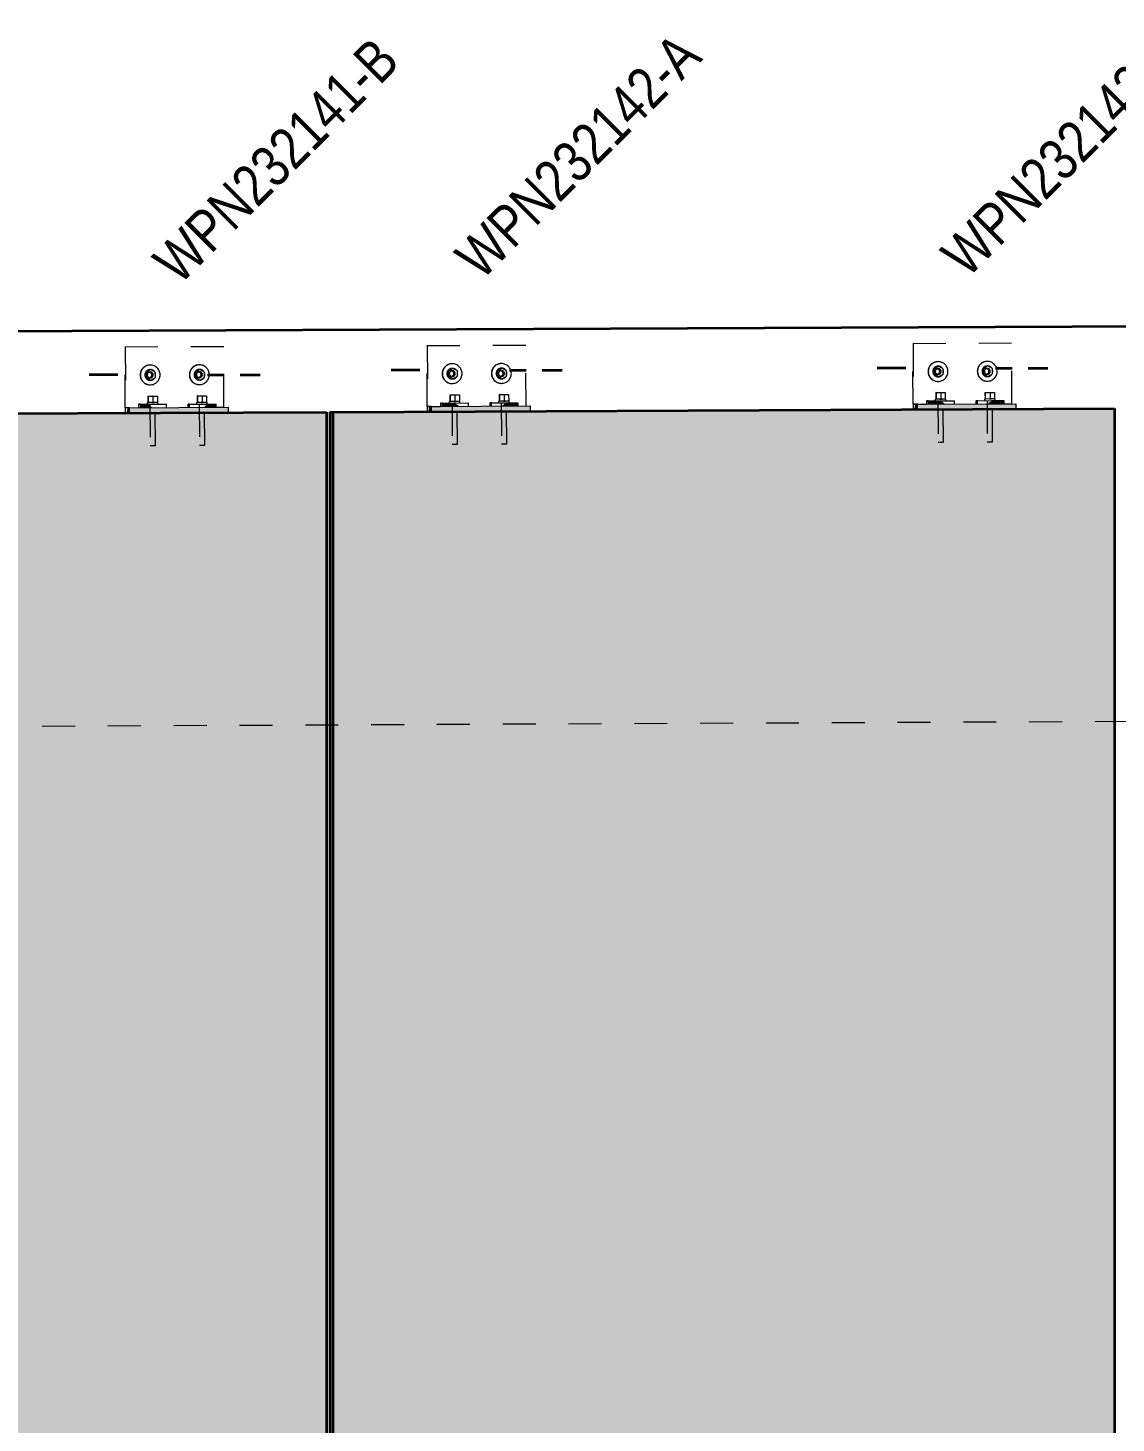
# Model space of a CAD drawing. Header units: metres. Extents: x 0 to 53, y 3 to 547.
# Drawn here: x 46.119 to 49.427, y 18.193 to 22.431 of the extents above; entities that cross this region are included whole.
import ezdxf

# ---------------------------------------------------------------- set-up
doc = ezdxf.new("R2010")
doc.units = ezdxf.units.M
doc.linetypes.add('JacobsDash', pattern=[0.0045, 0.003, -0.0015])
for name, color, linetype, lineweight in [('A-DETL', 7, 'Continuous', 13), ('A-GENM', 7, 'Continuous', 35), ('S-FNDN', 7, 'Continuous', 50), ('S-FNDN-IDEN', 7, 'Continuous', 18), ('S-FSTN', 7, 'Continuous', 18)]:
    doc.layers.add(name, color=color, linetype=linetype, lineweight=lineweight)
doc.styles.add('Arial Narrow_2', font='ARIALN.TTF', dxfattribs={"height": 0.125})

# ---------------------------------------------------------------- blocks, each defined once
blk = doc.blocks.new('BR08_20_GEN_WPC_PrecastPanel_Wall__4point - BR08_20_GEN_WPC_PrecastPanel_Wall__4point-8633951-DRG-2873194 - ELEVATION - FASCIA PANEL AT ABUTMENT B AND B2')
at = {"layer": 'A-GENM', "true_color": 0xc0c0c0}
blk.add_hatch(color=9, dxfattribs=at).paths.add_polyline_path([(-1099.7629, 14.7125), (-1099.7629, 21.2644), (-1102.1376, 21.254), (-1102.1376, 14.769), (-1101.0987, 14.7443)])
at = {"layer": 'A-GENM'}
for p, q in [((-1102.1376, 21.254), (-1099.7629, 21.2644)), ((-1099.7629, 21.2644), (-1099.7629, 14.7125))]:
    blk.add_line(p, q, dxfattribs=at)
blk = doc.blocks.new('30_SFD_XSO_GeometryDataPoint_xyz_CS - 30_SFD_XSO_GeometryDataPoint_xyz_CS-V20-DRG-2873194 - ELEVATION - FASCIA PANEL AT ABUTMENT B AND B2')
at = {"layer": 'S-FNDN', "lineweight": 35}
for p, q in [((-1104.7591, 21.3584), (-1104.8459, 21.3584)), ((-1104.4861, 21.3584), (-1104.4359, 21.3584)), ((-1104.3872, 21.3584), (-1104.3269, 21.3584))]:
    blk.add_line(p, q, dxfattribs=at)
blk = doc.blocks.new('BR08_20_GEN_WPC_PrecastPanel_Wall__4point - BR08_20_GEN_WPC_PrecastPanel_Wall__4point-8634913-DRG-2873194 - ELEVATION - FASCIA PANEL AT ABUTMENT B AND B2')
at = {"layer": 'A-GENM', "true_color": 0xc0c0c0}
for points in [[(-1099.7536, 21.2643), (-1099.7429, 21.2643), (-1099.5657, 21.2651)], [(-1099.7536, 14.7127), (-1099.7429, 14.7127), (-1099.7429, 21.2643), (-1099.7536, 21.2643), (-1099.7536, 15.1963)], [(-1097.3682, 14.6557), (-1097.3682, 21.2748), (-1099.7429, 21.2643), (-1099.7429, 14.7127), (-1098.0326, 14.6717)]]:
    blk.add_hatch(color=9, dxfattribs=at).paths.add_polyline_path(points)
at = {"layer": 'A-GENM'}
for p, q in [((-1099.7536, 21.2643), (-1099.7429, 21.2643)), ((-1099.7536, 21.2643), (-1099.7536, 14.7127)), ((-1099.7429, 21.2643), (-1097.3682, 21.2748)), ((-1099.7429, 14.7127), (-1099.7429, 21.2643)), ((-1097.3682, 21.2748), (-1097.3682, 14.6557))]:
    blk.add_line(p, q, dxfattribs=at)
blk = doc.blocks.new('20_BR04_Wall_Panel_Bracket_Connection - 20_BR04_Wall_Panel_Bracket_Connection-V12-DRG-2873194 - ELEVATION - FASCIA PANEL AT ABUTMENT B AND B2')
at = {"layer": 'S-FSTN', "linetype": 'JacobsDash', "lineweight": 9, "true_color": 0xc0c0c0}
for points in [[(-1100.3699, 21.2618), (-1100.3619, 21.2618), (-1100.362, 21.2778), (-1100.3685, 21.2778), (-1100.37, 21.2618)], [(-1100.3619, 21.2618), (-1100.0626, 21.2631), (-1100.0626, 21.2791), (-1100.362, 21.2778), (-1100.3619, 21.2644)], [(-1100.3307, 21.278), (-1100.329, 21.278), (-1100.3291, 21.288), (-1100.3303, 21.288), (-1100.3308, 21.278)], [(-1100.329, 21.278), (-1100.2919, 21.2781), (-1100.3028, 21.286), (-1100.3049, 21.2881), (-1100.3291, 21.288), (-1100.329, 21.2791)], [(-1100.1358, 21.2788), (-1100.0995, 21.2791), (-1100.0996, 21.289), (-1100.1263, 21.2888), (-1100.1355, 21.2791)]]:
    blk.add_hatch(color=9, dxfattribs=at).paths.add_polyline_path(points)
at = {"layer": 'S-FSTN', "linetype": 'JacobsDash', "lineweight": 9}
for p, q in [((-1100.3753, 21.2778), (-1100.3761, 21.4618)), ((-1100.375, 21.4618), (-1100.3761, 21.4618)), ((-1100.3753, 21.4618), (-1100.375, 21.4618)), ((-1100.0757, 21.4631), (-1100.375, 21.4618)), ((-1100.375, 21.4618), (-1100.3742, 21.2778)), ((-1100.0749, 21.2791), (-1100.0757, 21.4631)), ((-1100.2991, 21.4073), (-1100.2998, 21.4073)), ((-1100.1495, 21.4079), (-1100.1501, 21.4079)), ((-1100.3021, 21.3853), (-1100.3108, 21.3853)), ((-1100.3108, 21.3693), (-1100.3021, 21.3693)), ((-1100.2919, 21.3818), (-1100.2919, 21.3824)), ((-1100.2919, 21.3733), (-1100.2919, 21.3813)), ((-1100.2919, 21.3722), (-1100.2919, 21.3728)), ((-1100.1525, 21.3859), (-1100.1611, 21.3859)), ((-1100.1611, 21.3699), (-1100.1525, 21.3699)), ((-1100.1422, 21.3825), (-1100.1422, 21.3831)), ((-1100.1422, 21.3739), (-1100.1422, 21.382)), ((-1100.1422, 21.3728), (-1100.1422, 21.3735)), ((-1100.2998, 21.3473), (-1100.2991, 21.3473)), ((-1100.1501, 21.3479), (-1100.1495, 21.3479)), ((-1100.3753, 21.2778), (-1100.3752, 21.2618)), ((-1100.3685, 21.2778), (-1100.3753, 21.2778)), ((-1100.3742, 21.2778), (-1100.3745, 21.2778)), ((-1100.3742, 21.2778), (-1100.3745, 21.2778)), ((-1100.3734, 21.2778), (-1100.3344, 21.278)), ((-1100.3344, 21.288), (-1100.3303, 21.288)), ((-1100.3344, 21.288), (-1100.3344, 21.278)), ((-1100.3291, 21.288), (-1100.3336, 21.288)), ((-1100.3044, 21.2881), (-1100.2493, 21.2883)), ((-1100.2492, 21.2783), (-1100.2493, 21.2883)), ((-1100.1847, 21.2886), (-1100.1794, 21.2886)), ((-1100.1847, 21.2886), (-1100.1847, 21.2786)), ((-1100.1795, 21.2886), (-1100.184, 21.2886)), ((-1100.1794, 21.2886), (-1100.126, 21.2888)), ((-1100.1794, 21.2786), (-1100.1794, 21.2886)), ((-1100.0995, 21.279), (-1100.0749, 21.2791)), ((-1100.0749, 21.2791), (-1100.0739, 21.2791)), ((-1100.3752, 21.2618), (-1100.3729, 21.2618))]:
    blk.add_line(p, q, dxfattribs=at)
at = {"layer": 'S-FSTN', "lineweight": 9}
for p, q in [((-1100.362, 21.2778), (-1100.3685, 21.2778)), ((-1100.362, 21.2778), (-1100.0626, 21.2791)), ((-1100.3619, 21.2618), (-1100.362, 21.2778)), ((-1100.3303, 21.288), (-1100.3291, 21.288)), ((-1100.3291, 21.288), (-1100.3045, 21.2881)), ((-1100.3291, 21.288), (-1100.329, 21.278)), ((-1100.1259, 21.2888), (-1100.0996, 21.289)), ((-1100.0996, 21.289), (-1100.0995, 21.279)), ((-1100.0626, 21.2791), (-1100.0626, 21.2631))]:
    blk.add_line(p, q, dxfattribs=at)
at = {"layer": 'S-FSTN', "linetype": 'JacobsDash', "lineweight": 9}
for centre, major_axis, start_param, end_param in [((-1100.2991, 21.3773), (0, 0.03), 0.004372, 3.145965), ((-1100.2998, 21.3773), (0, 0.03), 0.004372, 3.141593), ((-1100.2998, 21.3773), (0, 0.03), 0, 0.004372), ((-1100.2991, 21.3773), (0, 0.03), 3.145965, 6.283185), ((-1100.1501, 21.3779), (0, 0.03), 0.004372, 3.141593), ((-1100.1495, 21.3779), (0, 0.03), 0.004372, 0.527331), ((-1100.1501, 21.3779), (0, 0.03), 0, 0.004372), ((-1100.1495, 21.3779), (0, 0.03), 3.145965, 6.283185), ((-1100.2991, 21.3773), (0, 0.009), 0.004372, 3.145965), ((-1100.3021, 21.3773), (0, 0.008), 0.004372, 0.158937), ((-1100.3021, 21.3773), (0, 0.008), 2.980432, 3.141593), ((-1100.3021, 21.3773), (0, 0.008), 3.145965, 6.283185), ((-1100.2998, 21.3773), (0, 0.009), 3.201478, 6.225979), ((-1100.2991, 21.3773), (0, 0.009), 3.145965, 6.283185), ((-1100.3138, 21.3773), (0, 0.018), 5.067476, 5.22907), ((-1100.3138, 21.3773), (0, 0.018), 4.196234, 4.356982), ((-1100.3138, 21.3773), (0, 0.018), 4.368032, 4.387093), ((-1100.1495, 21.3779), (0, 0.03), 0.527971, 3.145965), ((-1100.1495, 21.3779), (0, 0.009), 0.004372, 3.145965), ((-1100.1525, 21.3779), (0, 0.008), 0.004372, 0.158937), ((-1100.1525, 21.3779), (0, 0.008), 2.980432, 3.141593), ((-1100.1525, 21.3779), (0, 0.008), 3.145965, 6.283185), ((-1100.1501, 21.3779), (0, 0.009), 3.201478, 6.225979), ((-1100.1495, 21.3779), (0, 0.009), 3.145965, 6.283185), ((-1100.1642, 21.3779), (0, 0.018), 5.067476, 5.22907), ((-1100.1642, 21.3779), (0, 0.018), 4.196234, 4.356982), ((-1100.1642, 21.3779), (0, 0.018), 5.035874, 5.056427)]:
    blk.add_ellipse(centre, major_axis=major_axis, ratio=0.997785, start_param=start_param, end_param=end_param, dxfattribs=at)
blk = doc.blocks.new('Anchor Bolt -HAB - HAB H16 x 165-V53-DRG-2873194 - ELEVATION - FASCIA PANEL AT ABUTMENT B AND B2')
at = {"layer": 'S-FSTN', "linetype": 'JacobsDash', "lineweight": 9}
for p, q in [((-1100.1583, 21.2937), (-1100.1583, 21.2887)), ((-1100.1568, 21.3137), (-1100.1557, 21.3137)), ((-1100.1568, 21.3137), (-1100.1567, 21.2937)), ((-1100.1556, 21.2937), (-1100.1567, 21.2937)), ((-1100.1557, 21.3137), (-1100.156, 21.3137)), ((-1100.1557, 21.3137), (-1100.1412, 21.3138)), ((-1100.1557, 21.3137), (-1100.1556, 21.2937)), ((-1100.1411, 21.2938), (-1100.1556, 21.2937)), ((-1100.1502, 21.2887), (-1100.1496, 21.1636)), ((-1100.1412, 21.3138), (-1100.1278, 21.3138)), ((-1100.1412, 21.3138), (-1100.1411, 21.2938)), ((-1100.1277, 21.2938), (-1100.1377, 21.2938)), ((-1100.1336, 21.1637), (-1100.1342, 21.2888)), ((-1100.1278, 21.3138), (-1100.1277, 21.2938)), ((-1100.126, 21.2889), (-1100.126, 21.2939))]:
    blk.add_line(p, q, dxfattribs=at)
for centre, major_axis, start_param, end_param in [((-1100.1422, 21.2938), (0.0162, 0.0001), 3.208161, 3.73176), ((-1100.1422, 21.2938), (0.0162, 0.0001), 4.569518, 4.778957), ((-1100.1422, 21.2938), (0.0162, 0.0001), 4.778957, 4.988397), ((-1100.1422, 21.2938), (0.0162, 0.0001), 5.826155, 6.349753), ((-1100.1416, 21.1637), (0.008, 0.00003), 3.208161, 6.349753)]:
    blk.add_ellipse(centre, major_axis=major_axis, ratio=0.000291, start_param=start_param, end_param=end_param, dxfattribs=at)
blk = doc.blocks.new('Anchor Bolt -HAB - HAB H16 x 165-V50-DRG-2873194 - ELEVATION - FASCIA PANEL AT ABUTMENT B AND B2')
at = {"layer": 'S-FSTN', "linetype": 'JacobsDash', "lineweight": 9}
for p, q in [((-1101.6351, 21.2872), (-1101.635, 21.2822)), ((-1101.6335, 21.3073), (-1101.6324, 21.3073)), ((-1101.6335, 21.3073), (-1101.6334, 21.2873)), ((-1101.6323, 21.2873), (-1101.6334, 21.2873)), ((-1101.6325, 21.3073), (-1101.6328, 21.3073)), ((-1101.6324, 21.3073), (-1101.6179, 21.3073)), ((-1101.6324, 21.3073), (-1101.6323, 21.2873)), ((-1101.6178, 21.2873), (-1101.6323, 21.2873)), ((-1101.6269, 21.2823), (-1101.6263, 21.1572)), ((-1101.6179, 21.3073), (-1101.6045, 21.3074)), ((-1101.6179, 21.3073), (-1101.6178, 21.2873)), ((-1101.6044, 21.2874), (-1101.6178, 21.2873)), ((-1101.6103, 21.1572), (-1101.6109, 21.2823)), ((-1101.6045, 21.3074), (-1101.6044, 21.2874)), ((-1101.6027, 21.2824), (-1101.6028, 21.2874))]:
    blk.add_line(p, q, dxfattribs=at)
for centre, major_axis, start_param, end_param in [((-1101.6189, 21.2873), (0.0162, 0.0001), 3.208161, 3.73176), ((-1101.6189, 21.2873), (0.0162, 0.0001), 4.569518, 4.778957), ((-1101.6189, 21.2873), (0.0162, 0.0001), 4.778957, 4.988397), ((-1101.6189, 21.2873), (0.0162, 0.0001), 5.826155, 6.349753), ((-1101.6183, 21.1572), (0.008, 0.00003), 3.208161, 6.349753)]:
    blk.add_ellipse(centre, major_axis=major_axis, ratio=0.000291, start_param=start_param, end_param=end_param, dxfattribs=at)
blk = doc.blocks.new('Anchor Bolt -HAB - HAB H16 x 85-V51-DRG-2873194 - ELEVATION - FASCIA PANEL AT ABUTMENT B AND B2')
at = {"layer": 'S-FSTN', "linetype": 'JacobsDash', "lineweight": 9}
for p, q in [((-1101.6399, 21.3795), (-1101.6259, 21.3876)), ((-1101.6385, 21.3795), (-1101.6399, 21.3795)), ((-1101.6398, 21.3634), (-1101.6399, 21.3793)), ((-1101.6258, 21.3553), (-1101.6398, 21.3633)), ((-1101.6385, 21.3633), (-1101.6398, 21.3633)), ((-1101.6246, 21.3876), (-1101.6385, 21.3795)), ((-1101.6385, 21.3795), (-1101.6385, 21.3633)), ((-1101.6385, 21.3633), (-1101.6245, 21.3553)), ((-1101.6262, 21.3795), (-1101.6276, 21.3795)), ((-1101.6276, 21.3634), (-1101.6262, 21.3634)), ((-1101.6259, 21.3876), (-1101.6262, 21.3876)), ((-1101.6247, 21.3876), (-1101.6259, 21.3876)), ((-1101.6106, 21.3796), (-1101.6246, 21.3876)), ((-1101.6245, 21.3553), (-1101.6105, 21.3634)), ((-1101.6105, 21.3634), (-1101.6106, 21.3796)), ((-1101.6262, 21.3553), (-1101.6259, 21.3553)), ((-1101.6246, 21.3553), (-1101.6258, 21.3553))]:
    blk.add_line(p, q, dxfattribs=at)
for centre, start_param, end_param in [((-1101.6262, 21.3714), 0.429566, 1.575169), ((-1101.6262, 21.3714), 1.575169, 2.622366), ((-1101.6259, 21.3714), 1.05157, 1.575169), ((-1101.6259, 21.3714), 1.575169, 2.098767), ((-1101.6259, 21.3714), 0.011926, 1.05157), ((-1101.6259, 21.3714), 2.098767, 3.141593), ((-1101.6262, 21.3714), 0.224904, 0.362038), ((-1101.6259, 21.3714), 5.348708, 6.179547), ((-1101.6259, 21.3714), 4.716761, 5.015998), ((-1101.6259, 21.3714), 4.417524, 4.716761), ((-1101.6262, 21.3714), 2.622366, 2.719587), ((-1101.6262, 21.3714), 2.790503, 2.884165), ((-1101.6262, 21.3714), 2.884165, 2.924978), ((-1101.6259, 21.3714), 3.25599, 4.083279)]:
    blk.add_ellipse(centre, major_axis=(0, 0.0162), ratio=0.997785, start_param=start_param, end_param=end_param, dxfattribs=at)
blk = doc.blocks.new('Anchor Bolt -HAB - HAB H16 x 85-V52-DRG-2873194 - ELEVATION - FASCIA PANEL AT ABUTMENT B AND B2')
at = {"layer": 'S-FSTN', "linetype": 'JacobsDash', "lineweight": 9}
for p, q in [((-1101.7895, 21.3788), (-1101.7756, 21.3869)), ((-1101.7882, 21.3788), (-1101.7895, 21.3788)), ((-1101.7895, 21.3628), (-1101.7895, 21.3787)), ((-1101.7755, 21.3546), (-1101.7895, 21.3627)), ((-1101.7895, 21.3627), (-1101.7881, 21.3627)), ((-1101.7743, 21.3869), (-1101.7882, 21.3788)), ((-1101.7882, 21.3788), (-1101.7881, 21.3627)), ((-1101.7881, 21.3627), (-1101.7741, 21.3546)), ((-1101.7759, 21.3788), (-1101.7773, 21.3788)), ((-1101.7773, 21.3628), (-1101.7759, 21.3628)), ((-1101.7756, 21.3869), (-1101.7759, 21.3869)), ((-1101.7756, 21.3869), (-1101.7744, 21.3869)), ((-1101.7603, 21.3789), (-1101.7743, 21.3869)), ((-1101.7741, 21.3546), (-1101.7602, 21.3628)), ((-1101.7602, 21.3628), (-1101.7603, 21.3789)), ((-1101.7759, 21.3546), (-1101.7755, 21.3546)), ((-1101.7755, 21.3546), (-1101.7742, 21.3546))]:
    blk.add_line(p, q, dxfattribs=at)
for centre, start_param, end_param in [((-1101.7759, 21.3708), 0.429406, 1.575169), ((-1101.7759, 21.3708), 1.575169, 2.622366), ((-1101.7755, 21.3708), 1.05157, 1.575169), ((-1101.7755, 21.3708), 1.575169, 2.098767), ((-1101.7755, 21.3708), 0.011935, 1.05157), ((-1101.7755, 21.3708), 2.098767, 3.141593), ((-1101.7759, 21.3708), 0.224783, 0.361849), ((-1101.7755, 21.3708), 5.348743, 6.179664), ((-1101.7755, 21.3708), 4.716761, 5.019413), ((-1101.7755, 21.3708), 4.414223, 4.716761), ((-1101.7759, 21.3708), 2.622366, 2.719682), ((-1101.7759, 21.3708), 2.790629, 2.884165), ((-1101.7759, 21.3708), 2.884165, 2.925028), ((-1101.7755, 21.3708), 3.255939, 4.08325)]:
    blk.add_ellipse(centre, major_axis=(0, 0.0162), ratio=0.997785, start_param=start_param, end_param=end_param, dxfattribs=at)
blk = doc.blocks.new('20_BR04_Wall_Panel_Bracket_Connection - 20_BR04_Wall_Panel_Bracket_Connection-V23-DRG-2873194 - ELEVATION - FASCIA PANEL AT ABUTMENT B AND B2')
at = {"layer": 'S-FSTN', "linetype": 'JacobsDash', "lineweight": 9, "true_color": 0xc0c0c0}
for points in [[(-1099.4537, 21.2656), (-1099.4439, 21.2656), (-1099.444, 21.2816), (-1099.4514, 21.2816), (-1099.4536, 21.2662)], [(-1099.4439, 21.2656), (-1099.1446, 21.2669), (-1099.1447, 21.2829), (-1099.444, 21.2816), (-1099.444, 21.2748)], [(-1099.4134, 21.2817), (-1099.4111, 21.2817), (-1099.4111, 21.2917), (-1099.4129, 21.2917), (-1099.4135, 21.2817)], [(-1099.4111, 21.2817), (-1099.3587, 21.282), (-1099.374, 21.2919), (-1099.4111, 21.2917), (-1099.4111, 21.2829)], [(-1099.2327, 21.2825), (-1099.1816, 21.2829), (-1099.1816, 21.2928), (-1099.2183, 21.2926), (-1099.2201, 21.2909), (-1099.2319, 21.2829)]]:
    blk.add_hatch(color=9, dxfattribs=at).paths.add_polyline_path(points)
at = {"layer": 'S-FSTN', "linetype": 'JacobsDash', "lineweight": 9}
for p, q in [((-1099.4573, 21.2816), (-1099.4581, 21.4656)), ((-1099.4571, 21.4656), (-1099.4581, 21.4656)), ((-1099.4574, 21.4656), (-1099.4571, 21.4656)), ((-1099.1577, 21.4669), (-1099.4571, 21.4656)), ((-1099.4571, 21.4656), (-1099.4563, 21.2816)), ((-1099.1569, 21.2829), (-1099.1577, 21.4669)), ((-1099.3812, 21.4111), (-1099.3819, 21.4111)), ((-1099.2315, 21.4117), (-1099.2322, 21.4117)), ((-1099.3842, 21.389), (-1099.3929, 21.389)), ((-1099.3929, 21.373), (-1099.3842, 21.373)), ((-1099.374, 21.3856), (-1099.374, 21.3862)), ((-1099.3739, 21.3771), (-1099.374, 21.3851)), ((-1099.3739, 21.376), (-1099.3739, 21.3766)), ((-1099.2345, 21.3897), (-1099.2432, 21.3897)), ((-1099.2432, 21.3737), (-1099.2345, 21.3737)), ((-1099.2243, 21.3862), (-1099.2243, 21.3869)), ((-1099.2243, 21.3777), (-1099.2243, 21.3858)), ((-1099.2243, 21.3766), (-1099.2243, 21.3772)), ((-1099.3819, 21.3511), (-1099.3812, 21.3511)), ((-1099.2322, 21.3517), (-1099.2315, 21.3517)), ((-1099.4573, 21.2816), (-1099.4572, 21.2656)), ((-1099.4511, 21.2816), (-1099.4573, 21.2816)), ((-1099.4563, 21.2816), (-1099.4566, 21.2816)), ((-1099.4563, 21.2816), (-1099.4566, 21.2816)), ((-1099.4555, 21.2816), (-1099.4165, 21.2818)), ((-1099.4165, 21.2917), (-1099.4129, 21.2917)), ((-1099.4165, 21.2917), (-1099.4164, 21.2817)), ((-1099.4112, 21.2918), (-1099.4157, 21.2917)), ((-1099.3732, 21.2919), (-1099.3313, 21.2921)), ((-1099.3313, 21.2821), (-1099.3313, 21.2921)), ((-1099.2668, 21.2924), (-1099.2615, 21.2924)), ((-1099.2668, 21.2924), (-1099.2667, 21.2824)), ((-1099.2615, 21.2924), (-1099.266, 21.2924)), ((-1099.2615, 21.2924), (-1099.2184, 21.2926)), ((-1099.2614, 21.2824), (-1099.2615, 21.2924)), ((-1099.1816, 21.2828), (-1099.1569, 21.2829)), ((-1099.1569, 21.2829), (-1099.1558, 21.2829)), ((-1099.4572, 21.2656), (-1099.4548, 21.2656))]:
    blk.add_line(p, q, dxfattribs=at)
at = {"layer": 'S-FSTN', "lineweight": 9}
for p, q in [((-1099.444, 21.2816), (-1099.4511, 21.2816)), ((-1099.444, 21.2816), (-1099.1447, 21.2829)), ((-1099.4439, 21.2656), (-1099.444, 21.2816)), ((-1099.4129, 21.2917), (-1099.4111, 21.2917)), ((-1099.4111, 21.2917), (-1099.3732, 21.2919)), ((-1099.4111, 21.2917), (-1099.4111, 21.2817)), ((-1099.2183, 21.2926), (-1099.1816, 21.2928)), ((-1099.1816, 21.2928), (-1099.1816, 21.2828)), ((-1099.1447, 21.2829), (-1099.1446, 21.2669))]:
    blk.add_line(p, q, dxfattribs=at)
at = {"layer": 'S-FSTN', "linetype": 'JacobsDash', "lineweight": 9}
for centre, major_axis, start_param, end_param in [((-1099.3819, 21.3811), (0, 0.03), 0.004432, 3.141653), ((-1099.3812, 21.3811), (0, 0.03), 0.004432, 3.146025), ((-1099.3819, 21.3811), (0, 0.03), 0.00006, 0.004432), ((-1099.3812, 21.3811), (0, 0.03), 3.146025, 6.283245), ((-1099.2322, 21.3817), (0, 0.03), 0.004432, 3.141653), ((-1099.2315, 21.3817), (0, 0.03), 0.004432, 3.146025), ((-1099.2322, 21.3817), (0, 0.03), 0.00006, 0.004432), ((-1099.2315, 21.3817), (0, 0.03), 3.146025, 6.283245), ((-1099.3812, 21.3811), (0, 0.009), 0.004432, 3.146025), ((-1099.3842, 21.3811), (0, 0.008), 0.004432, 0.158916), ((-1099.3842, 21.3811), (0, 0.008), 2.980411, 3.141653), ((-1099.3842, 21.3811), (0, 0.008), 3.146025, 6.283245), ((-1099.3819, 21.3811), (0, 0.009), 3.201521, 6.226022), ((-1099.3812, 21.3811), (0, 0.009), 3.146025, 6.283245), ((-1099.3959, 21.3811), (0, 0.018), 5.067473, 5.229074), ((-1099.3959, 21.3811), (0, 0.018), 4.196238, 4.35698), ((-1099.3959, 21.3811), (0, 0.018), 4.36803, 4.387081), ((-1099.2315, 21.3817), (0, 0.009), 0.004432, 3.146025), ((-1099.2345, 21.3817), (0, 0.008), 0.004432, 0.158916), ((-1099.2345, 21.3817), (0, 0.008), 2.980411, 3.141653), ((-1099.2345, 21.3817), (0, 0.008), 3.146025, 6.283245), ((-1099.2322, 21.3817), (0, 0.009), 6.073197, 6.226022), ((-1099.2322, 21.3817), (0, 0.009), 3.201521, 3.351751), ((-1099.2315, 21.3817), (0, 0.009), 3.146025, 6.283245), ((-1099.2462, 21.3817), (0, 0.018), 5.067473, 5.229074), ((-1099.2462, 21.3817), (0, 0.018), 4.196238, 4.35698), ((-1099.2322, 21.3817), (0, 0.009), 3.407824, 6.025818), ((-1099.2462, 21.3817), (0, 0.018), 5.035861, 5.056424)]:
    blk.add_ellipse(centre, major_axis=major_axis, ratio=0.997785, start_param=start_param, end_param=end_param, dxfattribs=at)
blk = doc.blocks.new('20_BR04_Wall_Panel_Bracket_Connection - 20_BR04_Wall_Panel_Bracket_Connection-V24-DRG-2873194 - ELEVATION - FASCIA PANEL AT ABUTMENT B AND B2')
at = {"layer": 'S-FSTN', "linetype": 'JacobsDash', "lineweight": 9, "true_color": 0xc0c0c0}
for points in [[(-1097.977, 21.2721), (-1097.9672, 21.2721), (-1097.9673, 21.2881), (-1097.9747, 21.2881), (-1097.9766, 21.2748)], [(-1097.9672, 21.2721), (-1097.6679, 21.2735), (-1097.6679, 21.2895), (-1097.9673, 21.2881), (-1097.9672, 21.2748)], [(-1097.9367, 21.2883), (-1097.9344, 21.2883), (-1097.9344, 21.2983), (-1097.9362, 21.2983), (-1097.9367, 21.2883)], [(-1097.9344, 21.2883), (-1097.882, 21.2885), (-1097.8968, 21.2985), (-1097.9344, 21.2983), (-1097.9344, 21.2895)], [(-1097.7559, 21.2891), (-1097.7049, 21.2895), (-1097.7049, 21.2993), (-1097.7416, 21.2991), (-1097.7452, 21.2962), (-1097.7552, 21.2895)]]:
    blk.add_hatch(color=9, dxfattribs=at).paths.add_polyline_path(points)
at = {"layer": 'S-FSTN', "linetype": 'JacobsDash', "lineweight": 9}
for p, q in [((-1097.9806, 21.2881), (-1097.9814, 21.4721)), ((-1097.9803, 21.4721), (-1097.9814, 21.4721)), ((-1097.9807, 21.4721), (-1097.9804, 21.4721)), ((-1097.681, 21.4735), (-1097.9803, 21.4721)), ((-1097.9803, 21.4721), (-1097.9795, 21.2881)), ((-1097.6802, 21.2895), (-1097.681, 21.4735)), ((-1097.9045, 21.4176), (-1097.9051, 21.4176)), ((-1097.7548, 21.4183), (-1097.7555, 21.4183)), ((-1097.9075, 21.3956), (-1097.9161, 21.3956)), ((-1097.9161, 21.3796), (-1097.9075, 21.3796)), ((-1097.8972, 21.3921), (-1097.8972, 21.3927)), ((-1097.8972, 21.3836), (-1097.8972, 21.3917)), ((-1097.8972, 21.3825), (-1097.8972, 21.3831)), ((-1097.7578, 21.3963), (-1097.7665, 21.3963)), ((-1097.7665, 21.3803), (-1097.7578, 21.3803)), ((-1097.7476, 21.3928), (-1097.7476, 21.3934)), ((-1097.7475, 21.3843), (-1097.7476, 21.3923)), ((-1097.7475, 21.3832), (-1097.7475, 21.3838)), ((-1097.9051, 21.3576), (-1097.9045, 21.3576)), ((-1097.7555, 21.3583), (-1097.7548, 21.3583)), ((-1097.9806, 21.2881), (-1097.9805, 21.2721)), ((-1097.9744, 21.2881), (-1097.9806, 21.2881)), ((-1097.9796, 21.2881), (-1097.9798, 21.2881)), ((-1097.9796, 21.2881), (-1097.9798, 21.2881)), ((-1097.9788, 21.2881), (-1097.9397, 21.2883)), ((-1097.9397, 21.2983), (-1097.9361, 21.2983)), ((-1097.9397, 21.2983), (-1097.9397, 21.2883)), ((-1097.9344, 21.2983), (-1097.939, 21.2983)), ((-1097.8965, 21.2985), (-1097.8546, 21.2987)), ((-1097.8545, 21.2887), (-1097.8546, 21.2987)), ((-1097.7901, 21.299), (-1097.7847, 21.299)), ((-1097.7901, 21.299), (-1097.79, 21.289)), ((-1097.7848, 21.299), (-1097.7893, 21.299)), ((-1097.7847, 21.299), (-1097.7417, 21.2992)), ((-1097.7847, 21.289), (-1097.7847, 21.299)), ((-1097.7048, 21.2894), (-1097.6802, 21.2895)), ((-1097.6802, 21.2895), (-1097.6791, 21.2895)), ((-1097.9805, 21.2721), (-1097.978, 21.2721))]:
    blk.add_line(p, q, dxfattribs=at)
at = {"layer": 'S-FSTN', "lineweight": 9}
for p, q in [((-1097.9673, 21.2881), (-1097.9744, 21.2881)), ((-1097.9673, 21.2881), (-1097.6679, 21.2895)), ((-1097.9672, 21.2721), (-1097.9673, 21.2881)), ((-1097.9361, 21.2983), (-1097.9344, 21.2983)), ((-1097.9344, 21.2983), (-1097.8965, 21.2985)), ((-1097.9344, 21.2983), (-1097.9344, 21.2883)), ((-1097.7416, 21.2992), (-1097.7049, 21.2993)), ((-1097.7049, 21.2993), (-1097.7049, 21.2893)), ((-1097.6679, 21.2895), (-1097.6679, 21.2735))]:
    blk.add_line(p, q, dxfattribs=at)
at = {"layer": 'S-FSTN', "linetype": 'JacobsDash', "lineweight": 9}
for centre, major_axis, start_param, end_param in [((-1097.9045, 21.3876), (0, 0.03), 0.004432, 3.146025), ((-1097.9051, 21.3876), (0, 0.03), 0.004432, 3.141653), ((-1097.9051, 21.3876), (0, 0.03), 0.00006, 0.004432), ((-1097.9045, 21.3876), (0, 0.03), 3.146025, 6.283245), ((-1097.7548, 21.3883), (0, 0.03), 0.004432, 3.146025), ((-1097.7555, 21.3883), (0, 0.03), 0.004432, 3.141653), ((-1097.7555, 21.3883), (0, 0.03), 0.00006, 0.004432), ((-1097.7548, 21.3883), (0, 0.03), 3.146025, 6.283245), ((-1097.9045, 21.3876), (0, 0.009), 0.004432, 3.146025), ((-1097.9075, 21.3876), (0, 0.008), 0.004432, 0.158916), ((-1097.9075, 21.3876), (0, 0.008), 2.980411, 3.141653), ((-1097.9075, 21.3876), (0, 0.008), 3.146025, 6.283245), ((-1097.9051, 21.3876), (0, 0.009), 3.201521, 6.226022), ((-1097.9045, 21.3876), (0, 0.009), 3.146025, 6.283245), ((-1097.9192, 21.3876), (0, 0.018), 5.067473, 5.229074), ((-1097.9192, 21.3876), (0, 0.018), 4.196238, 4.35698), ((-1097.9192, 21.3876), (0, 0.018), 4.36803, 4.387081), ((-1097.7548, 21.3883), (0, 0.009), 0.004432, 3.146025), ((-1097.7578, 21.3883), (0, 0.008), 0.004432, 0.158916), ((-1097.7578, 21.3883), (0, 0.008), 2.980411, 3.141653), ((-1097.7578, 21.3883), (0, 0.008), 3.146025, 6.283245), ((-1097.7555, 21.3883), (0, 0.009), 3.201521, 6.226022), ((-1097.7548, 21.3883), (0, 0.009), 3.146025, 6.283245), ((-1097.7695, 21.3883), (0, 0.018), 5.067473, 5.229074), ((-1097.7695, 21.3883), (0, 0.018), 4.196238, 4.35698), ((-1097.7695, 21.3883), (0, 0.018), 5.035861, 5.056424)]:
    blk.add_ellipse(centre, major_axis=major_axis, ratio=0.997785, start_param=start_param, end_param=end_param, dxfattribs=at)
blk = doc.blocks.new('Anchor Bolt -HAB - HAB H16 x 165-V67-DRG-2873194 - ELEVATION - FASCIA PANEL AT ABUTMENT B AND B2')
at = {"layer": 'S-FSTN', "linetype": 'JacobsDash', "lineweight": 9}
for p, q in [((-1099.2404, 21.2975), (-1099.2404, 21.2925)), ((-1099.2388, 21.3175), (-1099.2377, 21.3175)), ((-1099.2388, 21.3175), (-1099.2387, 21.2975)), ((-1099.2377, 21.2975), (-1099.2387, 21.2975)), ((-1099.2378, 21.3175), (-1099.2381, 21.3175)), ((-1099.2377, 21.3175), (-1099.2232, 21.3176)), ((-1099.2377, 21.3175), (-1099.2377, 21.2975)), ((-1099.2232, 21.2976), (-1099.2377, 21.2975)), ((-1099.2322, 21.2925), (-1099.2317, 21.1674)), ((-1099.2232, 21.3176), (-1099.2098, 21.3176)), ((-1099.2232, 21.3176), (-1099.2232, 21.2976)), ((-1099.2097, 21.2976), (-1099.2232, 21.2976)), ((-1099.2157, 21.1675), (-1099.2162, 21.2926)), ((-1099.2098, 21.3176), (-1099.2097, 21.2976)), ((-1099.2081, 21.2927), (-1099.2081, 21.2977))]:
    blk.add_line(p, q, dxfattribs=at)
for centre, major_axis, start_param, end_param in [((-1099.2242, 21.2976), (0.0162, 0.0001), 3.208161, 3.73176), ((-1099.2242, 21.2976), (0.0162, 0.0001), 4.569518, 4.778957), ((-1099.2242, 21.2976), (0.0162, 0.0001), 4.778957, 4.988397), ((-1099.2242, 21.2976), (0.0162, 0.0001), 5.826155, 6.349753), ((-1099.2237, 21.1675), (0.008, 0.00004), 3.208161, 6.349753)]:
    blk.add_ellipse(centre, major_axis=major_axis, ratio=0.000295, start_param=start_param, end_param=end_param, dxfattribs=at)
blk = doc.blocks.new('Anchor Bolt -HAB - HAB H16 x 85-V68-DRG-2873194 - ELEVATION - FASCIA PANEL AT ABUTMENT B AND B2')
at = {"layer": 'S-FSTN', "linetype": 'JacobsDash', "lineweight": 9}
for p, q in [((-1099.2452, 21.3897), (-1099.2313, 21.3979)), ((-1099.2439, 21.3897), (-1099.2452, 21.3897)), ((-1099.2451, 21.3737), (-1099.2452, 21.3896)), ((-1099.2311, 21.3656), (-1099.2451, 21.3736)), ((-1099.2438, 21.3736), (-1099.2451, 21.3736)), ((-1099.2299, 21.3979), (-1099.2439, 21.3897)), ((-1099.2439, 21.3897), (-1099.2438, 21.3736)), ((-1099.2438, 21.3736), (-1099.2298, 21.3656)), ((-1099.2315, 21.3897), (-1099.2329, 21.3897)), ((-1099.2329, 21.3737), (-1099.2315, 21.3737)), ((-1099.2313, 21.3979), (-1099.2315, 21.3979)), ((-1099.2315, 21.3656), (-1099.2312, 21.3656)), ((-1099.23, 21.3979), (-1099.2313, 21.3979)), ((-1099.2299, 21.3656), (-1099.2311, 21.3656)), ((-1099.2159, 21.3899), (-1099.2299, 21.3979)), ((-1099.2298, 21.3656), (-1099.2159, 21.3737)), ((-1099.2159, 21.3737), (-1099.2159, 21.3899))]:
    blk.add_line(p, q, dxfattribs=at)
for centre, start_param, end_param in [((-1099.2315, 21.3817), 0.429618, 1.575229), ((-1099.2315, 21.3817), 1.575229, 2.622426), ((-1099.2312, 21.3817), 1.05163, 1.575229), ((-1099.2312, 21.3817), 1.575229, 2.098827), ((-1099.2312, 21.3817), 0.011987, 1.05163), ((-1099.2312, 21.3817), 2.098827, 3.141653), ((-1099.2315, 21.3817), 2.622426, 2.719639), ((-1099.2315, 21.3817), 0.224958, 0.362114), ((-1099.2315, 21.3817), 2.790578, 2.884226), ((-1099.2315, 21.3817), 2.884226, 2.925032), ((-1099.2312, 21.3817), 5.348757, 6.179617), ((-1099.2312, 21.3817), 3.256061, 4.083328), ((-1099.2312, 21.3817), 4.716821, 5.016058), ((-1099.2312, 21.3817), 4.417584, 4.716821)]:
    blk.add_ellipse(centre, major_axis=(0, 0.0162), ratio=0.997785, start_param=start_param, end_param=end_param, dxfattribs=at)
blk = doc.blocks.new('Anchor Bolt -HAB - HAB H16 x 85-V69-DRG-2873194 - ELEVATION - FASCIA PANEL AT ABUTMENT B AND B2')
at = {"layer": 'S-FSTN', "linetype": 'JacobsDash', "lineweight": 9}
for p, q in [((-1099.3949, 21.3891), (-1099.3809, 21.3972)), ((-1099.3935, 21.3891), (-1099.3949, 21.3891)), ((-1099.3948, 21.373), (-1099.3949, 21.3889)), ((-1099.3808, 21.3649), (-1099.3948, 21.3729)), ((-1099.3948, 21.3729), (-1099.3935, 21.3729)), ((-1099.3796, 21.3972), (-1099.3935, 21.3891)), ((-1099.3935, 21.3891), (-1099.3935, 21.3729)), ((-1099.3935, 21.3729), (-1099.3795, 21.3649)), ((-1099.3812, 21.3891), (-1099.3826, 21.3891)), ((-1099.3826, 21.373), (-1099.3812, 21.373)), ((-1099.3809, 21.3972), (-1099.3812, 21.3972)), ((-1099.3812, 21.3649), (-1099.3809, 21.3649)), ((-1099.3809, 21.3972), (-1099.3797, 21.3972)), ((-1099.3808, 21.3649), (-1099.3796, 21.3649)), ((-1099.3656, 21.3892), (-1099.3796, 21.3972)), ((-1099.3795, 21.3649), (-1099.3655, 21.373)), ((-1099.3655, 21.373), (-1099.3656, 21.3892))]:
    blk.add_line(p, q, dxfattribs=at)
for centre, start_param, end_param in [((-1099.3812, 21.3811), 0.429458, 1.575229), ((-1099.3812, 21.3811), 1.575229, 2.622426), ((-1099.3809, 21.3811), 1.05163, 1.575229), ((-1099.3809, 21.3811), 1.575229, 2.098827), ((-1099.3809, 21.3811), 0.011995, 1.05163), ((-1099.3809, 21.3811), 2.098827, 3.141653), ((-1099.3812, 21.3811), 2.622426, 2.719734), ((-1099.3812, 21.3811), 0.224837, 0.361924), ((-1099.3812, 21.3811), 2.790704, 2.884226), ((-1099.3812, 21.3811), 2.884226, 2.925081), ((-1099.3809, 21.3811), 5.348793, 6.179735), ((-1099.3809, 21.3811), 3.25601, 4.0833), ((-1099.3809, 21.3811), 4.716821, 5.019474), ((-1099.3809, 21.3811), 4.414283, 4.716821)]:
    blk.add_ellipse(centre, major_axis=(0, 0.0162), ratio=0.997785, start_param=start_param, end_param=end_param, dxfattribs=at)

msp = doc.modelspace()

# ---------------------------------------------------------------- linework, layer by layer
at = {"layer": 'A-DETL', "color": 8, "lineweight": 35, "true_color": 0x808080}
msp.add_line((41.7628, 21.4915), (51.7843, 21.5354), dxfattribs=at)
at = {"layer": 'A-DETL', "color": 8, "linetype": 'JacobsDash', "lineweight": 18, "true_color": 0x808080}
msp.add_line((41.7628, 20.2914), (51.7988, 20.3354), dxfattribs=at)

# ---------------------------------------------------------------- block references
at = {"layer": 'A-GENM'}
for name in ['BR08_20_GEN_WPC_PrecastPanel_Wall__4point - BR08_20_GEN_WPC_PrecastPanel_Wall__4point-8633951-DRG-2873194 - ELEVATION - FASCIA PANEL AT ABUTMENT B AND B2', 'BR08_20_GEN_WPC_PrecastPanel_Wall__4point - BR08_20_GEN_WPC_PrecastPanel_Wall__4point-8634913-DRG-2873194 - ELEVATION - FASCIA PANEL AT ABUTMENT B AND B2']:
    msp.add_blockref(name, (1146.7903, 0), dxfattribs=at)
at = {"layer": 'S-FNDN'}
for p in [(1151.1518, 0.0191), (1152.0697, 0.0333), (1153.5465, 0.0399)]:
    msp.add_blockref('30_SFD_XSO_GeometryDataPoint_xyz_CS - 30_SFD_XSO_GeometryDataPoint_xyz_CS-V20-DRG-2873194 - ELEVATION - FASCIA PANEL AT ABUTMENT B AND B2', p, dxfattribs=at)
at = {"layer": 'S-FSTN', "linetype": 'JacobsDash', "lineweight": 9}
for name, p in [('20_BR04_Wall_Panel_Bracket_Connection - 20_BR04_Wall_Panel_Bracket_Connection-V12-DRG-2873194 - ELEVATION - FASCIA PANEL AT ABUTMENT B AND B2', (1146.7903, 0)), ('20_BR04_Wall_Panel_Bracket_Connection - 20_BR04_Wall_Panel_Bracket_Connection-V23-DRG-2873194 - ELEVATION - FASCIA PANEL AT ABUTMENT B AND B2', (1146.7903, 0)), ('20_BR04_Wall_Panel_Bracket_Connection - 20_BR04_Wall_Panel_Bracket_Connection-V24-DRG-2873194 - ELEVATION - FASCIA PANEL AT ABUTMENT B AND B2', (1146.7903, 0)), ('Anchor Bolt -HAB - HAB H16 x 85-V52-DRG-2873194 - ELEVATION - FASCIA PANEL AT ABUTMENT B AND B2', (1148.267, 0.0065)), ('Anchor Bolt -HAB - HAB H16 x 85-V51-DRG-2873194 - ELEVATION - FASCIA PANEL AT ABUTMENT B AND B2', (1148.267, 0.0065)), ('Anchor Bolt -HAB - HAB H16 x 85-V69-DRG-2873194 - ELEVATION - FASCIA PANEL AT ABUTMENT B AND B2', (1146.7903, 0)), ('Anchor Bolt -HAB - HAB H16 x 85-V68-DRG-2873194 - ELEVATION - FASCIA PANEL AT ABUTMENT B AND B2', (1146.7903, 0)), ('Anchor Bolt -HAB - HAB H16 x 85-V69-DRG-2873194 - ELEVATION - FASCIA PANEL AT ABUTMENT B AND B2', (1148.267, 0.0066)), ('Anchor Bolt -HAB - HAB H16 x 85-V68-DRG-2873194 - ELEVATION - FASCIA PANEL AT ABUTMENT B AND B2', (1148.267, 0.0066)), ('Anchor Bolt -HAB - HAB H16 x 165-V67-DRG-2873194 - ELEVATION - FASCIA PANEL AT ABUTMENT B AND B2', (1148.1174, 0.0059)), ('Anchor Bolt -HAB - HAB H16 x 165-V67-DRG-2873194 - ELEVATION - FASCIA PANEL AT ABUTMENT B AND B2', (1148.267, 0.0066)), ('Anchor Bolt -HAB - HAB H16 x 165-V50-DRG-2873194 - ELEVATION - FASCIA PANEL AT ABUTMENT B AND B2', (1148.1174, 0.0058)), ('Anchor Bolt -HAB - HAB H16 x 165-V53-DRG-2873194 - ELEVATION - FASCIA PANEL AT ABUTMENT B AND B2', (1146.7903, 0)), ('Anchor Bolt -HAB - HAB H16 x 165-V67-DRG-2873194 - ELEVATION - FASCIA PANEL AT ABUTMENT B AND B2', (1146.6406, -0.0007)), ('Anchor Bolt -HAB - HAB H16 x 165-V67-DRG-2873194 - ELEVATION - FASCIA PANEL AT ABUTMENT B AND B2', (1146.7903, 0))]:
    msp.add_blockref(name, p, dxfattribs=at)

# ---------------------------------------------------------------- texts
at = {"layer": 'S-FNDN-IDEN', "lineweight": 9, "char_height": 0.125, "attachment_point": 1, "rotation": 45, "style": 'Arial Narrow_2', "bg_fill": 3, "box_fill_scale": 1, "bg_fill_color": 256, "bg_fill_true_color": 13158600, "bg_fill_transparency": 0}
for s, insert in [('WPN232142-A', (47.4094, 21.7497)), ('WPN232142-B', (48.8861, 21.7563)), ('WPN232141-B', (46.4914, 21.7355))]:
    msp.add_mtext(s, dxfattribs=dict(at, insert=insert))

doc.saveas('drawing.dxf')
